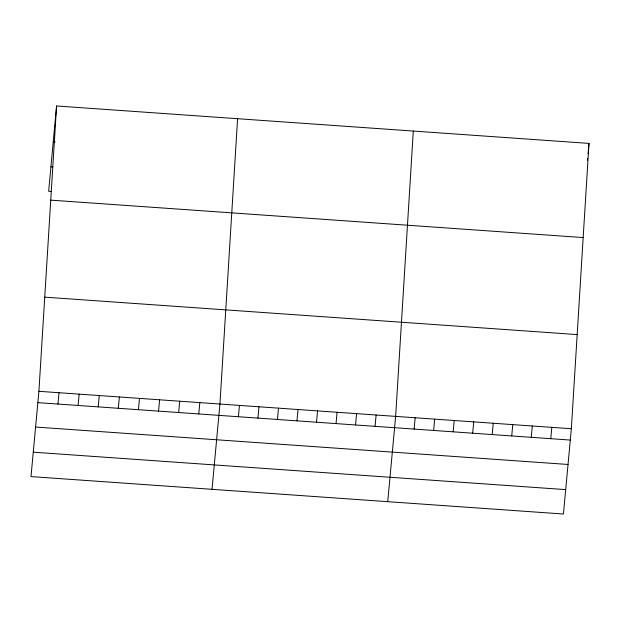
<?xml version="1.0" encoding="UTF-8"?>
<svg xmlns="http://www.w3.org/2000/svg" width="620" height="620" viewBox="0 0 620 620"><rect width="100%" height="100%" fill="white"/><g stroke="black" fill="none" stroke-linecap="round" stroke-linejoin="round"><path stroke-width="0.93" d="M38.913 391.313L56.567 105.981L589 143.406L571.346 428.738L563.433 514.019L31 476.594L38.913 391.313L571.346 428.738M237.592 118.707L219.937 404.039L212.024 489.32M413.3 131.053L395.637 416.392L387.733 501.673M56.567 105.981L48.654 191.262L51.53 191.464M57.978 404.046L59.024 392.731M78.089 405.464L79.143 394.142M98.2 406.875L99.254 395.552M118.319 408.286L119.366 396.971M138.43 409.704L139.484 398.381M158.55 411.114L159.596 399.799M178.661 412.532L179.707 401.21M198.772 413.943L199.826 402.628M238.413 416.733L239.46 405.41M257.935 418.105L258.982 406.782M277.458 419.476L278.504 408.154M296.98 420.848L298.026 409.525M316.502 422.22L317.548 410.897M336.024 423.592L337.071 412.277M355.547 424.964L356.593 413.649M375.069 426.335L376.115 415.02M414.114 429.079L415.16 417.764M433.636 430.45L434.69 419.136M453.158 431.83L454.212 420.507M472.68 433.202L473.734 421.879M492.203 434.574L493.257 423.251M511.725 435.945L512.779 424.623M531.247 437.317L532.301 425.994M550.769 438.689L551.823 427.366M587.45 160.146L587.613 158.34M588.039 153.783L589 143.406M53.25 141.709L55.172 141.841M50.918 166.85L52.84 166.989M50.739 200.136L583.172 237.569M44.741 297.151L577.173 334.583M37.859 402.636L570.292 440.061M35.596 427.041L568.029 464.465M33.263 452.189L565.696 489.614"/></g></svg>
